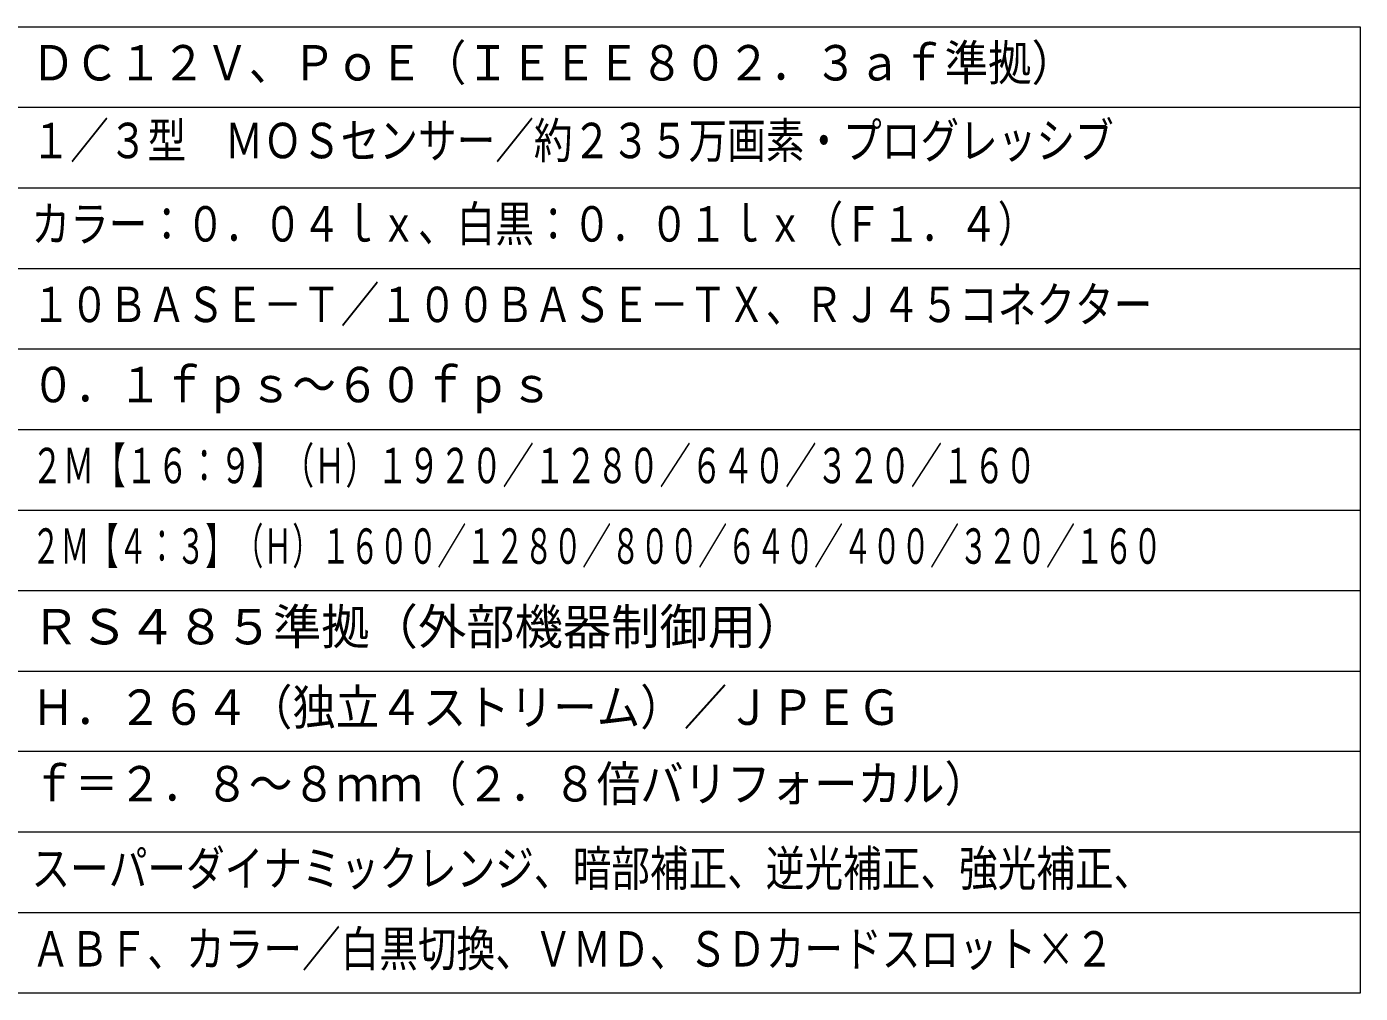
# Model space of a CAD drawing. Units: millimetres, scale not verified. Extents: x -62 to 62, y -56 to 57.
# Drawn here: x -20.3 to 62.5, y -56.4 to 3.6 of the extents above; entities that cross this region are included whole.
import ezdxf
from ezdxf.enums import TextEntityAlignment as Align

# ---------------------------------------------------------------- set-up
doc = ezdxf.new("R2010")
doc.units = ezdxf.units.MM
doc.header["$LTSCALE"] = 0.125
doc.layers.add('0-2_MOJI1', color=7, linetype='Continuous')
doc.layers.add('0-3_WAKU', color=1, linetype='Continuous', lineweight=18)
doc.styles.add('ＭＳ ゴシック', font='')
doc.styles.get('ＭＳ ゴシック').set_extended_font_data('MS Gothic')

msp = doc.modelspace()

# ---------------------------------------------------------------- linework, layer by layer
at = {"layer": '0-3_WAKU', "color": 4}
for p, q in [((-62.5, 3.6333), (62.5, 3.6333)), ((62.5, 3.6333), (62.5, -56.3667)), ((62.5, -56.3667), (-62.5, -56.3667))]:
    msp.add_line(p, q, dxfattribs=at)
at = {"layer": '0-3_WAKU'}
for p, q in [((-62.5, -1.3667), (62.5, -1.3667)), ((-62.5, -6.3667), (62.5, -6.3667)), ((-62.5, -11.3667), (62.5, -11.3667)), ((-62.5, -16.3667), (62.5, -16.3667)), ((-62.5, -21.3667), (62.5, -21.3667)), ((-62.5, -26.3667), (62.5, -26.3667)), ((-62.5, -31.3667), (62.5, -31.3667)), ((-62.5, -36.3667), (62.5, -36.3667)), ((62.5, -41.3667), (-62.5, -41.3667)), ((62.5, -46.3667), (-62.5, -46.3667)), ((62.5, -51.3667), (-62.5, -51.3667))]:
    msp.add_line(p, q, dxfattribs=at)

# ---------------------------------------------------------------- texts
at = {"layer": '0-2_MOJI1', "style": 'ＭＳ ゴシック'}
for s, width, p in [('ＤＣ１２Ｖ、ＰｏＥ（ＩＥＥＥ８０２．３ａｆ準拠）', 0.9, (-20, -0.3667)), ('１／３型\u3000ＭＯＳセンサー／約２３５万画素・プログレッシブ', 0.8, (-20, -5.1923)), ('カラー：０．０４ｌｘ、白黒：０．０１ｌｘ（Ｆ１．４）', 0.8, (-20, -10.3667)), ('１０ＢＡＳＥ－Ｔ／１００ＢＡＳＥ－ＴＸ、ＲＪ４５コネクター', 0.8, (-20, -15.3667)), ('０．１ｆｐｓ～６０ｆｐｓ', 0.9, (-20, -20.3399)), ('２Ｍ【１６：９】（Ｈ）１９２０／１２８０／６４０／３２０／１６０', 0.65, (-20, -25.3667)), ('２Ｍ【４：３】（Ｈ）１６００／１２８０／８００／６４０／４００／３２０／１６０', 0.6, (-20, -30.3667)), ('Ｈ．２６４（独立４ストリーム）／ＪＰＥＧ', 0.9, (-20, -40.3667)), ('ｆ＝２．８～８ｍｍ（２．８倍バリフォーカル）', 0.9, (-20, -45.1182)), ('スーパーダイナミックレンジ、暗部補正、逆光補正、強光補正、', 0.8, (-20, -50.3667)), ('ＡＢＦ、カラー／白黒切換、ＶＭＤ、ＳＤカードスロット×２', 0.8, (-20, -55.3667))]:
    msp.add_text(s, height=2.199, dxfattribs=dict(at, width=width)).set_placement(p, align=Align.BOTTOM_LEFT)
msp.add_text('ＲＳ４８５準拠（外部機器制御用）', height=2.199, dxfattribs=at).set_placement((-20, -35.3667), align=Align.BOTTOM_LEFT)

doc.saveas('drawing.dxf')
